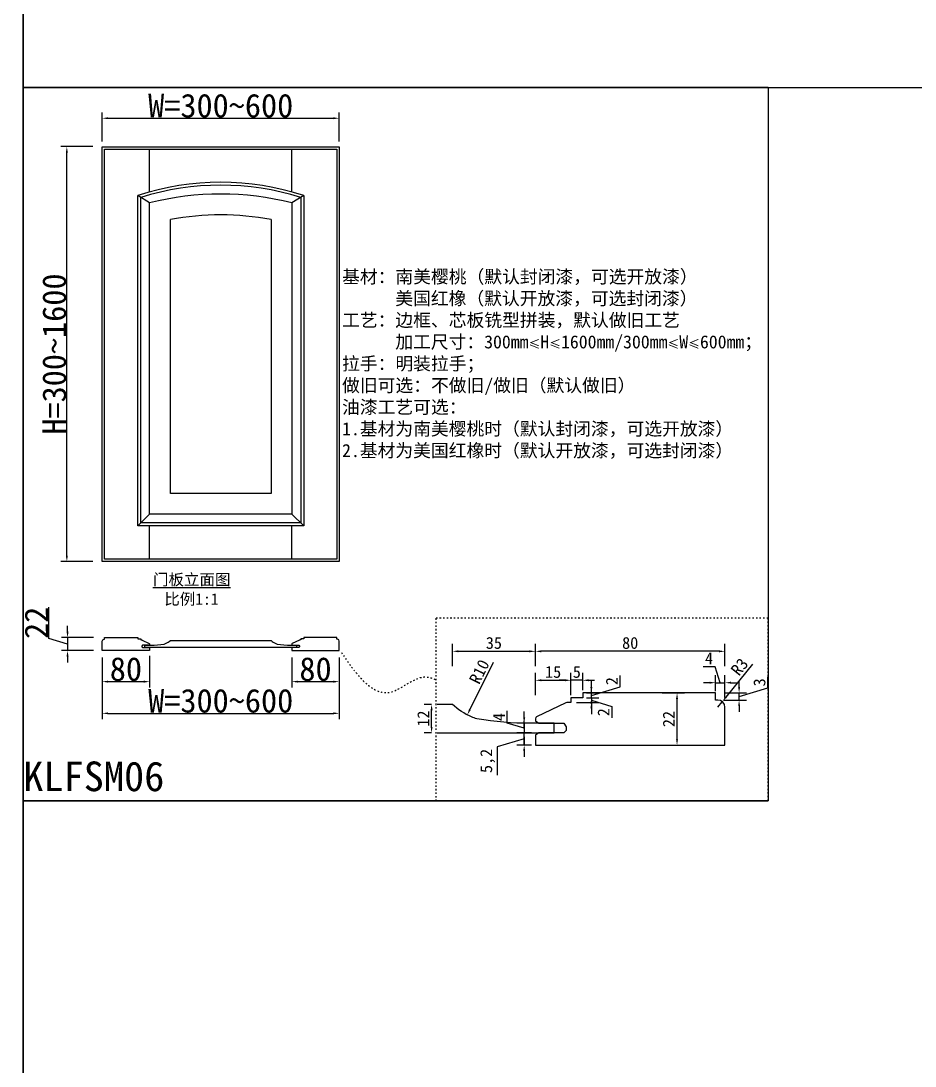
# Model space of a CAD drawing. Header units: millimetres. Extents: x 85186 to 129000, y -77269 to -36327.
# Drawn here: x 85315 to 86824, y -62818 to -61055 of the extents above; entities that cross this region are included whole.
import ezdxf

# ---------------------------------------------------------------- set-up
doc = ezdxf.new("R2010")
doc.units = ezdxf.units.MM
doc.linetypes.add('100', pattern=[30, 12, -18])
doc.layers.add('主色线', color=29, linetype='Continuous', lineweight=5)
doc.layers.add('粗实线', color=7, linetype='Continuous')
doc.styles.add('KLF-1_宋体', font='SimSun.ttf')
doc.styles.get("Standard").update_dxf_attribs({"font": 'SimSun.ttf'})
doc.styles.add('ZB_宋体', font='SimSun.ttf')
doc.dimstyles.new('ZB16-1.0+4倍大样', dxfattribs={"dimscale": 10, "dimtxt": 2, "dimasz": 1, "dimexe": 1.25, "dimexo": 0.625, "dimgap": 0.4, "dimtad": 1, "dimdec": 1, "dimlfac": 0.25, "dimtxsty": 'Standard', "dimcen": 2.5, "dimclrd": 144, "dimclre": 144, "dimclrt": 4, "dimadec": 0, "dimazin": 0, "dimtfac": 1, "dimtdec": 1, "dimtmove": 1, "dimatfit": 3, "dimfxlon": 1, "dimarcsym": 0})
doc.dimstyles.new('客来福标注小', dxfattribs={"dimscale": 20, "dimtxt": 2, "dimasz": 0.5, "dimexe": 0.5, "dimexo": 0, "dimgap": 0.05, "dimtad": 1, "dimdec": 0, "dimzin": 0, "dimdsep": 46, "dimtxsty": 'Standard', "dimcen": 0, "dimclrd": 256, "dimclre": 256, "dimclrt": 256, "dimadec": 0, "dimazin": 0, "dimtfac": 1, "dimtdec": 0, "dimtofl": 0, "dimtmove": 1, "dimatfit": 3, "dimfxl": 2.2, "dimfxlon": 1, "dimtolj": 1, "dimtzin": 0, "dimarcsym": 0})

# ---------------------------------------------------------------- blocks, each defined once
blk = doc.blocks.new('*D2915')
at = {"lineweight": -2, "transparency": 16777216}
for p, q in [((85451.9, -61258.4), (85451.9, -61209)), ((85461.9, -61219), (85841.9, -61219)), ((85851.9, -61258.4), (85851.9, -61209))]:
    blk.add_line(p, q, dxfattribs=at)
at = {"transparency": 16777216}
for points in [[(85461.9, -61217.3), (85461.9, -61220.6), (85451.9, -61219)], [(85841.9, -61217.3), (85841.9, -61220.6), (85851.9, -61219)]]:
    blk.add_solid(points, dxfattribs=at)
at = {"layer": 'Defpoints', "color": 0, "transparency": 16777216}
for p in [(85851.9, -61219), (85451.9, -61258.4), (85851.9, -61258.4)]:
    blk.add_point(p, dxfattribs=at)
at = {"transparency": 16777216, "insert": (85651.9, -61198), "char_height": 40, "attachment_point": 5, "style": 'KLF-1_宋体'}
blk.add_mtext('\\A1;W=300~600', dxfattribs=at)
blk = doc.blocks.new('*D2916')
at = {"lineweight": -2, "transparency": 16777216}
for p, q in [((85451.9, -62128.9), (85451.9, -62179.7)), ((85531.9, -62126.4), (85531.9, -62179.7)), ((85461.9, -62169.7), (85521.9, -62169.7))]:
    blk.add_line(p, q, dxfattribs=at)
at = {"transparency": 16777216}
for points in [[(85461.9, -62168), (85461.9, -62171.4), (85451.9, -62169.7)], [(85521.9, -62168), (85521.9, -62171.4), (85531.9, -62169.7)]]:
    blk.add_solid(points, dxfattribs=at)
at = {"layer": 'Defpoints', "color": 0, "transparency": 16777216}
for p in [(85451.9, -62128.9), (85531.9, -62126.4), (85531.9, -62169.7)]:
    blk.add_point(p, dxfattribs=at)
at = {"transparency": 16777216, "insert": (85491.9, -62148.7), "char_height": 40, "attachment_point": 5, "style": 'KLF-1_宋体'}
blk.add_mtext('\\A1;80', dxfattribs=at)
blk = doc.blocks.new('*D2917')
at = {"lineweight": -2, "transparency": 16777216}
for p, q in [((85771.9, -62128.9), (85771.9, -62179.7)), ((85851.9, -62128.9), (85851.9, -62179.7)), ((85781.9, -62169.7), (85841.9, -62169.7))]:
    blk.add_line(p, q, dxfattribs=at)
at = {"transparency": 16777216}
for points in [[(85781.9, -62168), (85781.9, -62171.4), (85771.9, -62169.7)], [(85841.9, -62168), (85841.9, -62171.4), (85851.9, -62169.7)]]:
    blk.add_solid(points, dxfattribs=at)
at = {"layer": 'Defpoints', "color": 0, "transparency": 16777216}
for p in [(85771.9, -62128.9), (85851.9, -62128.9), (85851.9, -62169.7)]:
    blk.add_point(p, dxfattribs=at)
at = {"transparency": 16777216, "insert": (85811.9, -62148.7), "char_height": 40, "attachment_point": 5, "style": 'KLF-1_宋体'}
blk.add_mtext('\\A1;80', dxfattribs=at)
blk = doc.blocks.new('*D2918')
at = {"lineweight": -2, "transparency": 16777216}
for p, q in [((85436.2, -61266.9), (85382.2, -61266.9)), ((85392.2, -61956.9), (85392.2, -61276.9)), ((85436.2, -61966.9), (85382.2, -61966.9))]:
    blk.add_line(p, q, dxfattribs=at)
at = {"transparency": 16777216}
for points in [[(85390.5, -61276.9), (85393.9, -61276.9), (85392.2, -61266.9)], [(85390.5, -61956.9), (85393.9, -61956.9), (85392.2, -61966.9)]]:
    blk.add_solid(points, dxfattribs=at)
at = {"layer": 'Defpoints', "color": 0, "transparency": 16777216}
for p in [(85392.2, -61266.9), (85461.4, -61266.9), (85461.4, -61966.9)]:
    blk.add_point(p, dxfattribs=at)
at = {"transparency": 16777216, "insert": (85371.2, -61616.9), "char_height": 40, "attachment_point": 5, "rotation": 90, "style": 'KLF-1_宋体'}
blk.add_mtext('\\A1;H=300~1600', dxfattribs=at)
blk = doc.blocks.new('*D2919')
at = {"lineweight": -2, "transparency": 16777216}
for p, q in [((85451.9, -62179.2), (85451.9, -62233.2)), ((85851.9, -62179.2), (85851.9, -62233.2)), ((85461.9, -62223.2), (85841.9, -62223.2))]:
    blk.add_line(p, q, dxfattribs=at)
at = {"transparency": 16777216}
for points in [[(85461.9, -62221.5), (85461.9, -62224.8), (85451.9, -62223.2)], [(85841.9, -62221.5), (85841.9, -62224.8), (85851.9, -62223.2)]]:
    blk.add_solid(points, dxfattribs=at)
at = {"layer": 'Defpoints', "color": 0, "transparency": 16777216}
for p in [(85451.9, -62146.1), (85851.9, -62146.1), (85851.9, -62223.2)]:
    blk.add_point(p, dxfattribs=at)
at = {"transparency": 16777216, "insert": (85651.9, -62202.2), "char_height": 40, "attachment_point": 5, "style": 'KLF-1_宋体'}
blk.add_mtext('\\A1;W=300~600', dxfattribs=at)
blk = doc.blocks.new('*D2920')
at = {"color": 144, "lineweight": -2, "transparency": 16777216}
for p, q in [((86183, -62143.5), (86183, -62106)), ((86493, -62118.5), (86193, -62118.5)), ((86503, -62143.5), (86503, -62106))]:
    blk.add_line(p, q, dxfattribs=at)
at = {"color": 144, "transparency": 16777216}
for points in [[(86193, -62116.9), (86193, -62120.2), (86183, -62118.5)], [(86493, -62116.9), (86493, -62120.2), (86503, -62118.5)]]:
    blk.add_solid(points, dxfattribs=at)
at = {"layer": 'Defpoints', "color": 0, "transparency": 16777216}
for p in [(86183, -62118.5), (86503, -62198.1), (86183, -62240.2)]:
    blk.add_point(p, dxfattribs=at)
at = {"color": 4, "transparency": 16777216, "insert": (86343, -62104.5), "char_height": 20, "attachment_point": 5}
blk.add_mtext('80', dxfattribs=at)
blk = doc.blocks.new('*D2921')
at = {"color": 144, "lineweight": -2, "transparency": 16777216}
for p, q in [((86007.8, -62208), (85995.3, -62208)), ((86007.8, -62246), (86007.8, -62218)), ((86007.8, -62256), (85995.3, -62256))]:
    blk.add_line(p, q, dxfattribs=at)
at = {"color": 144, "transparency": 16777216}
for points in [[(86006.2, -62218), (86009.5, -62218), (86007.8, -62208)], [(86006.2, -62246), (86009.5, -62246), (86007.8, -62256)]]:
    blk.add_solid(points, dxfattribs=at)
at = {"layer": 'Defpoints', "color": 0, "transparency": 16777216}
for p in [(86007.8, -62208), (86010.2, -62208), (86010.2, -62256)]:
    blk.add_point(p, dxfattribs=at)
at = {"color": 4, "transparency": 16777216, "insert": (85993.8, -62232), "char_height": 20, "attachment_point": 5, "rotation": 90}
blk.add_mtext('12', dxfattribs=at)
blk = doc.blocks.new('*D2922')
at = {"color": 144, "lineweight": -2, "transparency": 16777216}
for p, q in [((86397.1, -62188.8), (86434.6, -62188.8)), ((86422.1, -62266.8), (86422.1, -62198.8)), ((86404.1, -62276.8), (86434.6, -62276.8))]:
    blk.add_line(p, q, dxfattribs=at)
at = {"color": 144, "transparency": 16777216}
for points in [[(86420.4, -62198.8), (86423.7, -62198.8), (86422.1, -62188.8)], [(86420.4, -62266.8), (86423.7, -62266.8), (86422.1, -62276.8)]]:
    blk.add_solid(points, dxfattribs=at)
at = {"layer": 'Defpoints', "color": 0, "transparency": 16777216}
for p in [(86364.3, -62188.8), (86422.1, -62188.8), (86397.9, -62276.8)]:
    blk.add_point(p, dxfattribs=at)
at = {"color": 4, "transparency": 16777216, "insert": (86408.1, -62232.8), "char_height": 20, "attachment_point": 5, "rotation": 90}
blk.add_mtext('22', dxfattribs=at)
blk = doc.blocks.new('*D2923')
at = {"color": 144, "lineweight": -2, "transparency": 16777216}
for p, q in [((86043, -62143.5), (86043, -62106)), ((86053, -62118.5), (86173, -62118.5)), ((86183, -62143.5), (86183, -62106))]:
    blk.add_line(p, q, dxfattribs=at)
at = {"color": 144, "transparency": 16777216}
for points in [[(86053, -62116.9), (86053, -62120.2), (86043, -62118.5)], [(86173, -62116.9), (86173, -62120.2), (86183, -62118.5)]]:
    blk.add_solid(points, dxfattribs=at)
at = {"layer": 'Defpoints', "color": 0, "transparency": 16777216}
for p in [(86183, -62118.5), (86043, -62181.5), (86183, -62209.5)]:
    blk.add_point(p, dxfattribs=at)
at = {"color": 4, "transparency": 16777216, "insert": (86113, -62104.5), "char_height": 20, "attachment_point": 5}
blk.add_mtext('35', dxfattribs=at)
blk = doc.blocks.new('*D2924')
at = {"color": 144, "lineweight": -2, "transparency": 16777216}
for p, q in [((86526.8, -62178.8), (86526.8, -62168.8)), ((86575.3, -62180.3), (86575.3, -62161.5)), ((86501.8, -62188.8), (86539.3, -62188.8)), ((86526.8, -62194.8), (86575.3, -62180.3)), ((86526.8, -62200.9), (86526.8, -62188.8)), ((86526.8, -62200.9), (86526.8, -62188.8)), ((86501.8, -62200.9), (86539.3, -62200.9)), ((86526.8, -62210.9), (86526.8, -62220.9))]:
    blk.add_line(p, q, dxfattribs=at)
at = {"color": 144, "transparency": 16777216}
for points in [[(86525.2, -62178.8), (86528.5, -62178.8), (86526.8, -62188.8)], [(86525.2, -62210.9), (86528.5, -62210.9), (86526.8, -62200.9)]]:
    blk.add_solid(points, dxfattribs=at)
at = {"layer": 'Defpoints', "color": 0, "transparency": 16777216}
for p in [(86454.6, -62188.8), (86526.8, -62188.8), (86454.6, -62200.9)]:
    blk.add_point(p, dxfattribs=at)
at = {"color": 4, "transparency": 16777216, "insert": (86561.3, -62170.9), "char_height": 20, "attachment_point": 5, "rotation": 90}
blk.add_mtext('3', dxfattribs=at)
blk = doc.blocks.new('*D2925')
at = {"color": 144, "lineweight": -2, "transparency": 16777216}
for p, q in [((86486.3, -62144.5), (86466, -62144.5)), ((86495, -62171.5), (86486.3, -62144.5)), ((86477, -62171.5), (86467, -62171.5)), ((86487, -62185.9), (86487, -62159)), ((86487, -62171.5), (86503, -62171.5)), ((86487, -62171.5), (86503, -62171.5)), ((86503, -62196.5), (86503, -62159)), ((86513, -62171.5), (86523, -62171.5))]:
    blk.add_line(p, q, dxfattribs=at)
at = {"color": 144, "transparency": 16777216}
for points in [[(86477, -62169.8), (86477, -62173.1), (86487, -62171.5)], [(86513, -62169.8), (86513, -62173.1), (86503, -62171.5)]]:
    blk.add_solid(points, dxfattribs=at)
at = {"layer": 'Defpoints', "color": 0, "transparency": 16777216}
for p in [(86503, -62171.5), (86487, -62192.2), (86503, -62209.7)]:
    blk.add_point(p, dxfattribs=at)
at = {"color": 4, "transparency": 16777216, "insert": (86476.1, -62130.5), "char_height": 20, "attachment_point": 5}
blk.add_mtext('4', dxfattribs=at)
blk = doc.blocks.new('*D2926')
at = {"color": 144, "lineweight": -2, "transparency": 16777216}
for p, q in [((86549.2, -62140.3), (86504.7, -62195.7)), ((86491, -62212.9), (86498.5, -62203.5))]:
    blk.add_line(p, q, dxfattribs=at)
at = {"color": 144, "transparency": 16777216}
blk.add_solid([(86503.4, -62194.6), (86506, -62196.7), (86498.5, -62203.5)], dxfattribs=at)
at = {"layer": 'Defpoints', "color": 0, "transparency": 16777216}
for p in [(86498.5, -62203.5), (86491, -62212.9)]:
    blk.add_point(p, dxfattribs=at)
at = {"color": 4, "transparency": 16777216, "insert": (86527.6, -62144.7), "char_height": 20, "attachment_point": 5, "rotation": 51.2689}
blk.add_mtext('R3', dxfattribs=at)
blk = doc.blocks.new('*D2927')
at = {"color": 144, "lineweight": -2, "transparency": 16777216}
blk.add_line((86111.7, -62137.3), (86072.5, -62216.7), dxfattribs=at)
at = {"color": 144, "transparency": 16777216}
blk.add_solid([(86071, -62216), (86074, -62217.5), (86068, -62225.7)], dxfattribs=at)
at = {"layer": 'Defpoints', "color": 0, "transparency": 16777216}
for p in [(86111.8, -62137.2), (86068, -62225.7)]:
    blk.add_point(p, dxfattribs=at)
at = {"color": 4, "transparency": 16777216, "insert": (86088.4, -62152.9), "char_height": 20, "attachment_point": 5, "rotation": 63.7161}
blk.add_mtext('R10', dxfattribs=at)
blk = doc.blocks.new('*D2928')
at = {"color": 144, "lineweight": -2, "transparency": 16777216}
for p, q in [((86135.6, -62239.5), (86135.6, -62219.2)), ((86164.1, -62230), (86164.1, -62220)), ((86164.1, -62248), (86135.6, -62239.5)), ((86169.2, -62240), (86151.6, -62240)), ((86164.1, -62240), (86164.1, -62256)), ((86164.1, -62240), (86164.1, -62256)), ((86169.2, -62256), (86151.6, -62256)), ((86164.1, -62266), (86164.1, -62276))]:
    blk.add_line(p, q, dxfattribs=at)
at = {"color": 144, "transparency": 16777216}
for points in [[(86162.4, -62230), (86165.8, -62230), (86164.1, -62240)], [(86162.4, -62266), (86165.8, -62266), (86164.1, -62256)]]:
    blk.add_solid(points, dxfattribs=at)
at = {"layer": 'Defpoints', "color": 0, "transparency": 16777216}
for p in [(86175.4, -62240), (86164.1, -62256), (86175.4, -62256)]:
    blk.add_point(p, dxfattribs=at)
at = {"color": 4, "transparency": 16777216, "insert": (86121.6, -62229.3), "char_height": 20, "attachment_point": 5, "rotation": 90}
blk.add_mtext('4', dxfattribs=at)
blk = doc.blocks.new('*D2929')
at = {"color": 144, "lineweight": -2, "transparency": 16777216}
for p, q in [((86164.1, -62246), (86164.1, -62236)), ((86176.7, -62256), (86151.6, -62256)), ((86164.1, -62276.8), (86164.1, -62256)), ((86164.1, -62276.8), (86164.1, -62256)), ((86164.1, -62266.4), (86118.3, -62279.8)), ((86176.7, -62276.8), (86151.6, -62276.8)), ((86118.3, -62279.8), (86118.3, -62327.3)), ((86164.1, -62286.8), (86164.1, -62296.8))]:
    blk.add_line(p, q, dxfattribs=at)
at = {"color": 144, "transparency": 16777216}
for points in [[(86162.4, -62246), (86165.8, -62246), (86164.1, -62256)], [(86162.4, -62286.8), (86165.8, -62286.8), (86164.1, -62276.8)]]:
    blk.add_solid(points, dxfattribs=at)
at = {"layer": 'Defpoints', "color": 0, "transparency": 16777216}
for p in [(86164.1, -62256), (86183, -62256), (86183, -62276.8)]:
    blk.add_point(p, dxfattribs=at)
at = {"color": 4, "transparency": 16777216, "insert": (86102.6, -62303.5), "char_height": 20, "attachment_point": 5, "rotation": 90}
blk.add_mtext('5,2', dxfattribs=at)
blk = doc.blocks.new('*D2930')
at = {"color": 144, "lineweight": -2, "transparency": 16777216}
for p, q in [((86277.5, -62178.8), (86277.5, -62168.8)), ((86326, -62178.3), (86326, -62159.2)), ((86269.2, -62188.8), (86290, -62188.8)), ((86277.5, -62192.8), (86326, -62178.3)), ((86277.5, -62196.9), (86277.5, -62188.8)), ((86277.5, -62196.9), (86277.5, -62188.8)), ((86269.2, -62196.9), (86290, -62196.9)), ((86277.5, -62206.9), (86277.5, -62216.9))]:
    blk.add_line(p, q, dxfattribs=at)
at = {"color": 144, "transparency": 16777216}
for points in [[(86275.8, -62178.8), (86279.2, -62178.8), (86277.5, -62188.8)], [(86275.8, -62206.9), (86279.2, -62206.9), (86277.5, -62196.9)]]:
    blk.add_solid(points, dxfattribs=at)
at = {"layer": 'Defpoints', "color": 0, "transparency": 16777216}
for p in [(86263, -62188.8), (86277.5, -62188.8), (86263, -62196.9)]:
    blk.add_point(p, dxfattribs=at)
at = {"color": 4, "transparency": 16777216, "insert": (86312, -62168.8), "char_height": 20, "attachment_point": 5, "rotation": 90}
blk.add_mtext('2', dxfattribs=at)
blk = doc.blocks.new('*D2931')
at = {"color": 144, "lineweight": -2, "transparency": 16777216}
for p, q in [((86233, -62167.4), (86223, -62167.4)), ((86243, -62184.2), (86243, -62154.9)), ((86263, -62167.4), (86243, -62167.4)), ((86263, -62184.2), (86263, -62154.9)), ((86273, -62167.4), (86283, -62167.4))]:
    blk.add_line(p, q, dxfattribs=at)
at = {"color": 144, "transparency": 16777216}
for points in [[(86233, -62165.7), (86233, -62169.1), (86243, -62167.4)], [(86273, -62165.7), (86273, -62169.1), (86263, -62167.4)]]:
    blk.add_solid(points, dxfattribs=at)
at = {"layer": 'Defpoints', "color": 0, "transparency": 16777216}
for p in [(86243, -62167.4), (86243, -62190.4), (86263, -62190.4)]:
    blk.add_point(p, dxfattribs=at)
at = {"color": 4, "transparency": 16777216, "insert": (86253, -62153.4), "char_height": 20, "attachment_point": 5}
blk.add_mtext('5', dxfattribs=at)
blk = doc.blocks.new('*D2932')
at = {"color": 144, "lineweight": -2, "transparency": 16777216}
for p, q in [((86277.5, -62186.9), (86277.5, -62176.9)), ((86252.5, -62204.8), (86290, -62204.8)), ((86269.2, -62196.9), (86290, -62196.9)), ((86277.5, -62196.9), (86277.5, -62204.8)), ((86277.5, -62196.9), (86277.5, -62204.8)), ((86277.5, -62200.8), (86312, -62211.8)), ((86277.5, -62214.8), (86277.5, -62224.8)), ((86312, -62211.8), (86312, -62230.9))]:
    blk.add_line(p, q, dxfattribs=at)
at = {"color": 144, "transparency": 16777216}
for points in [[(86275.8, -62186.9), (86279.2, -62186.9), (86277.5, -62196.9)], [(86275.8, -62214.8), (86279.2, -62214.8), (86277.5, -62204.8)]]:
    blk.add_solid(points, dxfattribs=at)
at = {"layer": 'Defpoints', "color": 0, "transparency": 16777216}
for p in [(86243, -62204.8), (86263, -62196.9), (86277.5, -62204.8)]:
    blk.add_point(p, dxfattribs=at)
at = {"color": 4, "transparency": 16777216, "insert": (86298, -62221.3), "char_height": 20, "attachment_point": 5, "rotation": 90}
blk.add_mtext('2', dxfattribs=at)
blk = doc.blocks.new('*D2933')
at = {"color": 144, "lineweight": -2, "transparency": 16777216}
for p, q in [((86183, -62192.4), (86183, -62154.9)), ((86193, -62167.4), (86233, -62167.4)), ((86243, -62192.4), (86243, -62154.9))]:
    blk.add_line(p, q, dxfattribs=at)
at = {"color": 144, "transparency": 16777216}
for points in [[(86193, -62165.7), (86193, -62169.1), (86183, -62167.4)], [(86233, -62165.7), (86233, -62169.1), (86243, -62167.4)]]:
    blk.add_solid(points, dxfattribs=at)
at = {"layer": 'Defpoints', "color": 0, "transparency": 16777216}
for p in [(86243, -62167.4), (86243, -62204.8), (86183, -62232.5)]:
    blk.add_point(p, dxfattribs=at)
at = {"color": 4, "transparency": 16777216, "insert": (86213, -62153.4), "char_height": 20, "attachment_point": 5}
blk.add_mtext('15', dxfattribs=at)
blk = doc.blocks.new('*D2977')
at = {"lineweight": -2, "transparency": 16777216}
for p, q in [((85361.9, -62096.8), (85361.9, -62044.1)), ((85393.4, -62085.3), (85393.4, -62075.3)), ((85393.4, -62106.3), (85361.9, -62096.8)), ((85437.4, -62095.3), (85383.4, -62095.3)), ((85393.4, -62095.3), (85393.4, -62117.3)), ((85437.4, -62117.3), (85383.4, -62117.3)), ((85393.4, -62127.3), (85393.4, -62137.3))]:
    blk.add_line(p, q, dxfattribs=at)
at = {"transparency": 16777216}
for points in [[(85391.7, -62085.3), (85395.1, -62085.3), (85393.4, -62095.3)], [(85391.7, -62127.3), (85395.1, -62127.3), (85393.4, -62117.3)]]:
    blk.add_solid(points, dxfattribs=at)
at = {"layer": 'Defpoints', "color": 0, "transparency": 16777216}
for p in [(85483.9, -62095.3), (85393.4, -62117.3), (85483.9, -62117.3)]:
    blk.add_point(p, dxfattribs=at)
at = {"transparency": 16777216, "insert": (85340.9, -62070.5), "char_height": 40, "attachment_point": 5, "rotation": 90, "style": 'KLF-1_宋体'}
blk.add_mtext('\\A1;22', dxfattribs=at)

msp = doc.modelspace()

# ---------------------------------------------------------------- linework, layer by layer
for p, q in [((85318.615, -36326.918), (85318.615, -77269.2)), ((86575.781, -61167.09), (85318.656, -61167.09)), ((85318.656, -61167.09), (86575.781, -61167.09)), ((85318.656, -61167.09), (128999.767, -61167.09)), ((85864.441, -61167.09), (85533.282, -61167.09)), ((86002.55, -61167.09), (85864.441, -61167.09)), ((85864.441, -61167.09), (86341.579, -61167.09)), ((86341.579, -61167.09), (86002.55, -61167.09)), ((86575.781, -61167.09), (86341.579, -61167.09)), ((86575.781, -61167.09), (86341.579, -61167.09)), ((85511.932, -61906.948), (85511.932, -61349.277)), ((85791.932, -61349.277), (85791.932, -61906.948)), ((85531.932, -61886.948), (85531.932, -61361.948)), ((85771.932, -61361.948), (85771.932, -61886.948)), ((85566.932, -61851.948), (85566.932, -61390.003)), ((85736.932, -61390.003), (85736.932, -61851.948)), ((85736.932, -61851.948), (85566.932, -61851.948)), ((85771.932, -61886.948), (85531.932, -61886.948)), ((85791.932, -61906.948), (85511.932, -61906.948)), ((85318.656, -62370.712), (86575.781, -62370.712))]:
    msp.add_line(p, q)
at = {"color": 0}
msp.add_line((85318.656, -62370.712), (85318.656, -61167.09), dxfattribs=at)
at = {"color": 3}
for q in [(85318.656, -61167.09), (86575.781, -62370.712)]:
    msp.add_line((86575.781, -61167.09), q, dxfattribs=at)
for points in [[(85318.615, -36326.918), (128998.287, -36326.918), (128998.287, -77269.2), (85318.615, -77269.2)], [(85451.932, -61266.948), (85851.932, -61266.948), (85851.932, -61966.948), (85451.932, -61966.948)]]:
    msp.add_lwpolyline(points, close=True)
at = {"color": 0}
msp.add_lwpolyline([(85318.656, -61167.09), (86575.781, -61167.09), (86575.781, -62370.712), (85318.656, -62370.712)], close=True, dxfattribs=at)
at = {"color": 251, "linetype": '100', "ltscale": 0.2}
msp.add_lwpolyline([(86575.781, -62062.851), (86015.246, -62062.851), (86015.246, -62370.712), (86575.781, -62370.712)], close=True, dxfattribs=at)
for points in [[(85519.084, -62099.505), (85531.389, -62105.306, -0.28125218), (85531.932, -62106.196), (85531.932, -62107.085), (85530.432, -62108.085), (85519.931, -62108.085), (85518.931, -62109.585), (85518.931, -62111.085), (85519.931, -62112.086), (85530.432, -62112.086), (85531.932, -62113.086), (85531.932, -62117.286), (85451.932, -62117.286), (85451.932, -62101.295, -0.4141796), (85454.932, -62098.295), (85455.932, -62098.295), (85455.932, -62095.288), (85511.93, -62095.288), (85511.93, -62097.295), (85516.93, -62097.295), (85516.93, -62099.284), (85518.17, -62099.284, -0.11908783)], [(85784.781, -62099.505), (85772.476, -62105.306, 0.28125218), (85771.932, -62106.196), (85771.932, -62107.085), (85773.432, -62108.085), (85783.934, -62108.085), (85784.934, -62109.585), (85784.934, -62111.085), (85783.934, -62112.086), (85773.432, -62112.086), (85771.932, -62113.086), (85771.932, -62117.286), (85851.932, -62117.286), (85851.932, -62101.295, 0.4141796), (85848.933, -62098.295), (85847.932, -62098.295), (85847.932, -62095.288), (85791.935, -62095.288), (85791.935, -62097.295), (85786.934, -62097.295), (85786.934, -62099.284), (85785.694, -62099.284, 0.11908783)]]:
    msp.add_lwpolyline(points, format="xyb", close=True)
msp.add_lwpolyline([(85747.299, -62106.215, 0.04108444), (85770.067, -62108.085), (85779.934, -62108.085), (85779.934, -62112.086), (85523.931, -62112.086), (85523.931, -62108.085), (85533.798, -62108.085, 0.04108387), (85556.565, -62106.215, 0.06232205), (85558.877, -62105.306, 0.09818071), (85566.932, -62100.084), (85736.932, -62100.084, 0.09818071), (85744.988, -62105.306, 0.06231815), (85747.299, -62106.215, 0.06231815)], format="xyb")
at = {"color": 2}
msp.add_lwpolyline([(86234.359, -62205.693), (86185.139, -62228.897, 0.28125218), (86182.965, -62232.457), (86182.965, -62236.014), (86188.966, -62240.014), (86230.971, -62240.014), (86234.971, -62246.015), (86234.971, -62252.016), (86230.971, -62256.016), (86188.966, -62256.016), (86182.965, -62260.017), (86182.965, -62276.818), (86502.965, -62276.818), (86502.965, -62212.853, 0.4141796), (86490.966, -62200.853), (86486.965, -62200.853), (86486.965, -62188.827), (86262.975, -62188.827), (86262.975, -62196.854), (86242.972, -62196.854), (86242.972, -62204.81), (86238.012, -62204.81, 0.11908783)], format="xyb", close=True, dxfattribs=at)
msp.add_lwpolyline([(86017.241, -62256.016), (86214.971, -62256.016), (86214.971, -62240.014), (86175.503, -62240.014, -0.04108387), (86084.432, -62232.535, -0.06232205), (86075.187, -62228.899, -0.09818071), (86042.966, -62208.01), (86017.241, -62208.01)], format="xyb", dxfattribs=at)
for centre, radius, start, end in [((85651.932, -61772.706), 445.758, 71.695205, 108.304795), ((85651.932, -61834.448), 487.5, 75.749967, 104.250033), ((85651.932, -61834.448), 452.5, 79.172922, 100.827078)]:
    msp.add_arc(centre, radius, start, end)
at = {"color": 251, "linetype": '100', "ltscale": 0.2}
msp.add_open_spline([(85855.59, -62120.507), (85880.538, -62157.6), (85923.799, -62215.977), (85983.359, -62156.302), (86008.158, -62163.067), (86015.246, -62166.745)], degree=3, knots=[0, 0, 0, 0, 104.12393614, 163.86704004, 188.21827368, 188.21827368, 188.21827368, 188.21827368], dxfattribs=at)
at = {"layer": '主色线', "color": 250, "lineweight": -3}
for p, q in [((85531.932, -61343.404), (85531.932, -61270.948)), ((85771.932, -61343.404), (85771.932, -61270.948)), ((85531.932, -61361.948), (85511.932, -61349.277)), ((85516.932, -61901.948), (85516.932, -61352.445)), ((85791.932, -61349.277), (85771.932, -61361.948)), ((85786.932, -61352.445), (85786.932, -61901.948)), ((85531.932, -61886.948), (85511.932, -61906.948)), ((85771.932, -61886.948), (85791.932, -61906.948)), ((85786.932, -61901.948), (85516.932, -61901.948)), ((85531.932, -61962.948), (85531.932, -61906.948)), ((85771.932, -61962.948), (85771.932, -61906.948))]:
    msp.add_line(p, q, dxfattribs=at)
msp.add_lwpolyline([(85455.932, -61270.948), (85847.932, -61270.948), (85847.932, -61962.948), (85455.932, -61962.948)], close=True, dxfattribs=at)
msp.add_arc((85651.932, -61785.045), 453.097, 72.665531, 107.334469, dxfattribs=at)

# ---------------------------------------------------------------- texts
at = {"lineweight": 25, "attachment_point": 1}
for s, insert, char_height, width, style in [('基材：南美樱桃（默认封闭漆，可选开放漆）\\P      美国红橡（默认开放漆，可选封闭漆）\\P工艺：边框、芯板铣型拼装，默认做旧工艺\\P      加工尺寸：300mm{\\H0.6667x;≤}H{\\H0.6667x;≤}1600mm/300mm{\\H0.6667x;≤\\H1.5x;W\\H0.6667x;≤\\H1.5x;600mm}；\\P拉手：明装拉手；\\P做旧可选：不做旧/做旧（默认做旧）\\P油漆工艺可选：\\P1.基材为南美樱桃时（默认封闭漆，可选开放漆）\\P2.基材为美国红橡时（默认开放漆，可选封闭漆）', (85856.748, -61475.3), 22, 722.3022, 'ZB_宋体'), ('KLFSM06', (85318.656, -62304.511), 50, 6766.6201, 'KLF-1_宋体')]:
    msp.add_mtext(s, dxfattribs=dict(at, insert=insert, char_height=char_height, width=width, style=style))
at = {"layer": '粗实线', "char_height": 19.2, "attachment_point": 1}
for s, insert, width in [('{\\L门板立面图}', (85537.523, -61987.838), 164.2076), ('比例1:1', (85556.681, -62020.674), 114.97935)]:
    msp.add_mtext(s, dxfattribs=dict(at, insert=insert, width=width))

# ---------------------------------------------------------------- dimensions: what is measured, and where the dimension line sits
at = {"color": 0}
for base, p1, p2, picture, middle in [((85851.932, -61218.975), (85451.932, -61258.438), (85851.932, -61258.438), '*D2915', (85651.932, -61197.975)), ((85851.932, -62223.18), (85451.932, -62146.116), (85851.932, -62146.116), '*D2919', (85651.932, -62202.18))]:
    dim = msp.add_linear_dim(base=base, p1=p1, p2=p2, text='W=300~600', dimstyle='客来福标注小', override={"dimtxsty": 'KLF-1_宋体'}, dxfattribs=at)
    dim.commit()
    dim.dimension.update_dxf_attribs({"geometry": picture, "text_midpoint": middle})
dim = msp.add_linear_dim(base=(85392.207, -61266.948), p1=(85461.425, -61966.948), p2=(85461.425, -61266.948), angle=90, text='H=300~1600', dimstyle='客来福标注小', override={"dimtxsty": 'KLF-1_宋体'}, dxfattribs=at)
dim.commit()
dim.dimension.update_dxf_attribs({"geometry": '*D2918', "text_midpoint": (85371.207, -61616.948)})
dim = msp.add_linear_dim(base=(85393.413, -62117.286), p1=(85483.931, -62095.288), p2=(85483.931, -62117.286), angle=90, dimstyle='客来福标注小', override={"dimtxsty": 'KLF-1_宋体'}, dxfattribs=at)
dim.commit()
dim.dimension.update_dxf_attribs({"geometry": '*D2977', "text_midpoint": (85340.913, -62095.837)})
at = {"color": 2}
for base, p1, p2, picture, middle in [((86182.965, -62118.525), (86042.966, -62181.475), (86182.965, -62209.478), '*D2923', (86112.965, -62104.525)), ((86242.972, -62167.405), (86182.965, -62232.457), (86242.972, -62204.81), '*D2933', (86212.969, -62153.405)), ((86242.972, -62167.405), (86262.975, -62190.402), (86242.972, -62190.402), '*D2931', (86252.974, -62153.405))]:
    dim = msp.add_linear_dim(base=base, p1=p1, p2=p2, dimstyle='ZB16-1.0+4倍大样', dxfattribs=at)
    dim.commit()
    dim.dimension.update_dxf_attribs({"geometry": picture, "text_midpoint": middle})
for base, p1, p2, angle, picture, middle in [((86182.965, -62118.525), (86502.965, -62198.07), (86182.965, -62240.181), 180, '*D2920', (86342.965, -62104.525)), ((86277.494, -62188.827), (86262.975, -62196.854), (86262.975, -62188.827), 90, '*D2930', (86311.994, -62174.291)), ((86526.844, -62188.827), (86454.606, -62200.853), (86454.606, -62188.827), 90, '*D2924', (86561.344, -62176.29)), ((86422.075, -62188.827), (86397.862, -62276.818), (86364.348, -62188.827), 90, '*D2922', (86408.075, -62232.822)), ((86007.818, -62208.01), (86010.161, -62256.016), (86010.161, -62208.01), 90, '*D2921', (85993.818, -62232.013)), ((86164.092, -62256.016), (86175.401, -62240.014), (86175.401, -62256.016), 90, '*D2928', (86121.592, -62235.465))]:
    dim = msp.add_linear_dim(base=base, p1=p1, p2=p2, angle=angle, dimstyle='ZB16-1.0+4倍大样', dxfattribs=at)
    dim.commit()
    dim.dimension.update_dxf_attribs({"geometry": picture, "text_midpoint": middle})
dim = msp.add_linear_dim(base=(86502.965, -62171.476), p1=(86486.965, -62192.193), p2=(86502.965, -62209.678), dimstyle='ZB16-1.0+4倍大样', dxfattribs=at)
dim.commit()
dim.dimension.update_dxf_attribs({"geometry": '*D2925', "text_midpoint": (86482.286, -62144.489), "dimtype": 160})
at = {"color": 0}
for base, p1, p2, picture, middle in [((85531.932, -62169.714), (85451.932, -62128.919), (85531.932, -62126.394), '*D2916', (85491.932, -62148.714)), ((85851.932, -62169.714), (85771.932, -62128.919), (85851.932, -62128.919), '*D2917', (85811.932, -62148.714))]:
    dim = msp.add_linear_dim(base=base, p1=p1, p2=p2, dimstyle='客来福标注小', override={"dimtxsty": 'KLF-1_宋体'}, dxfattribs=at)
    dim.commit()
    dim.dimension.update_dxf_attribs({"geometry": picture, "text_midpoint": middle})
at = {"color": 2}
dim = msp.add_radius_dim(center=(86111.753, -62137.199), mpoint=(86068.037, -62225.714), text='R10', dimstyle='ZB16-1.0+4倍大样', dxfattribs=at)
dim.commit()
dim.dimension.update_dxf_attribs({"geometry": '*D2927', "text_midpoint": (86100.953, -62159.065), "dimtype": 164})
dim = msp.add_radius_dim(center=(86490.965, -62212.853), mpoint=(86498.473, -62203.492), dimstyle='ZB16-1.0+4倍大样', dxfattribs=at)
dim.commit()
dim.dimension.update_dxf_attribs({"geometry": '*D2926', "text_midpoint": (86538.562, -62153.508), "dimtype": 164})
for base, p1, p2, picture, middle in [((86277.494, -62204.81), (86262.975, -62196.854), (86242.972, -62204.81), '*D2932', (86311.994, -62215.794)), ((86164.092, -62256.016), (86182.965, -62276.818), (86182.965, -62256.016), '*D2929', (86118.259, -62283.817))]:
    dim = msp.add_linear_dim(base=base, p1=p1, p2=p2, angle=90, dimstyle='ZB16-1.0+4倍大样', dxfattribs=at)
    dim.commit()
    dim.dimension.update_dxf_attribs({"geometry": picture, "text_midpoint": middle, "dimtype": 160})

doc.saveas('drawing.dxf')
